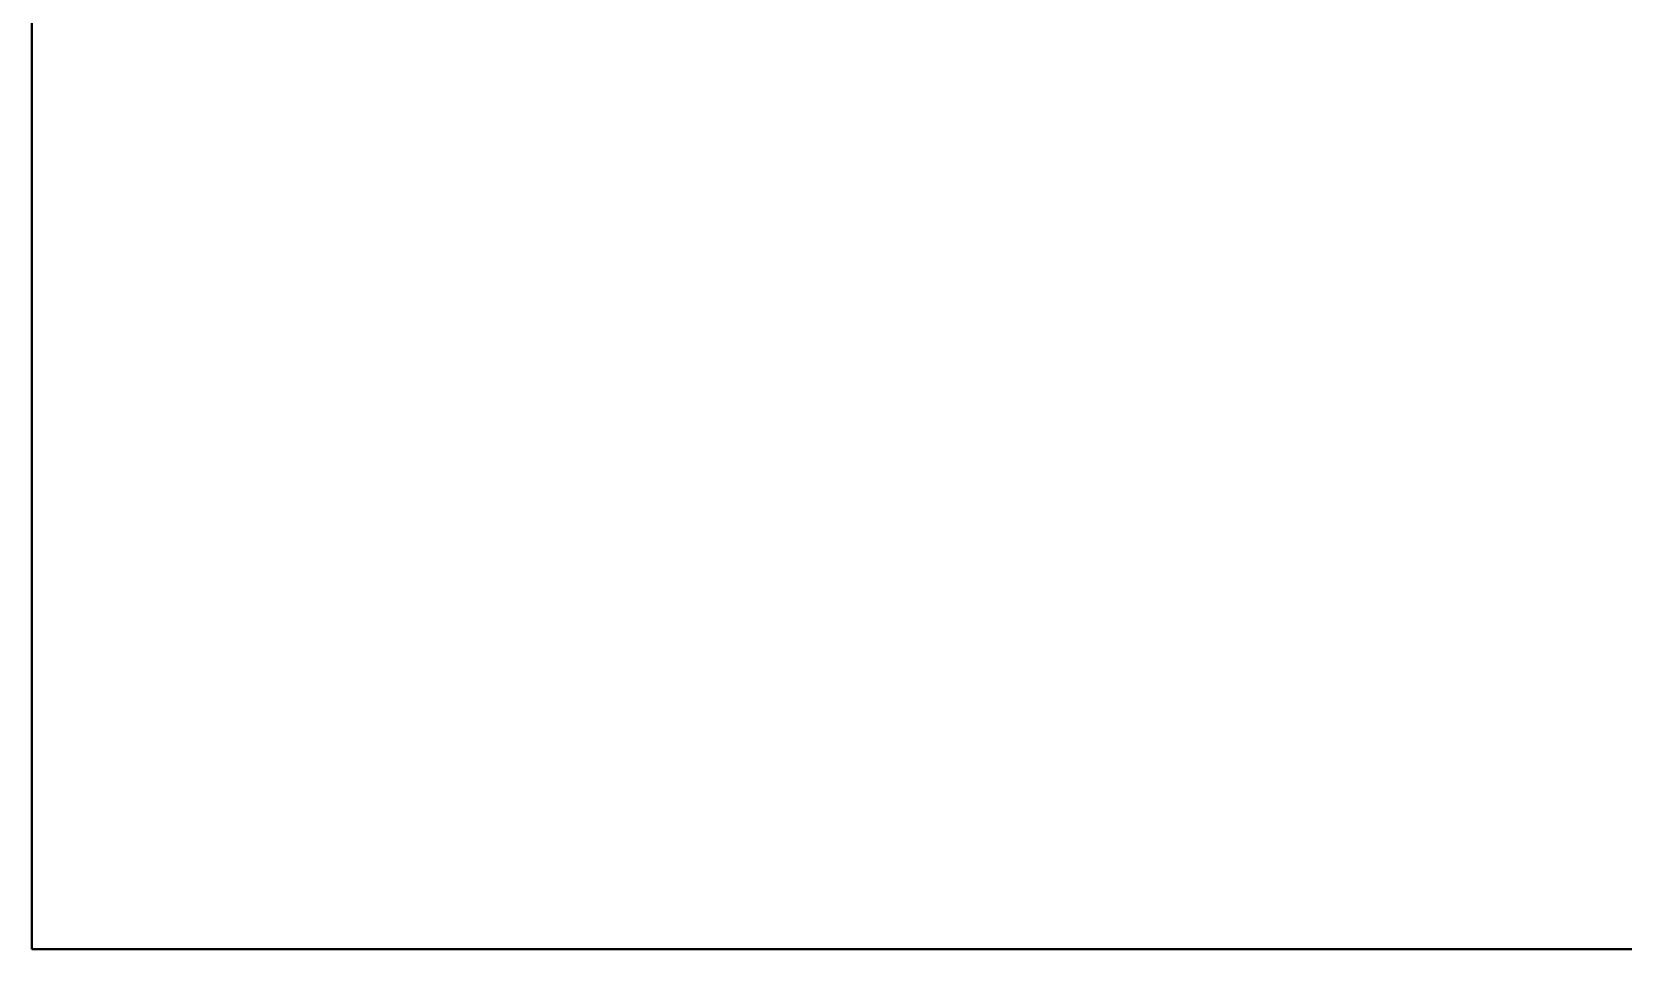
# Model space of a CAD drawing. Header units: millimetres. Extents: x -11382 to 23553, y -372 to 10786.
# Drawn here: x 7889 to 8450, y 1398 to 1721 of the extents above; entities that cross this region are included whole.
import ezdxf

# ---------------------------------------------------------------- set-up
doc = ezdxf.new("R2010")
doc.units = ezdxf.units.MM
doc.header["$LTSCALE"] = 0.2
doc.layers.add('đường bao thấy', color=7, linetype='Continuous', lineweight=40)

msp = doc.modelspace()

# ---------------------------------------------------------------- linework, layer by layer
at = {"layer": 'đường bao thấy', "ltscale": 5}
msp.add_lwpolyline([(7889.173668530097, 5775.370020232767), (12930.15191327446, 5775.370020232767), (12930.15191327446, 1397.74308965033), (7889.173668530097, 1397.74308965033)], close=True, dxfattribs=at)

doc.saveas('drawing.dxf')
